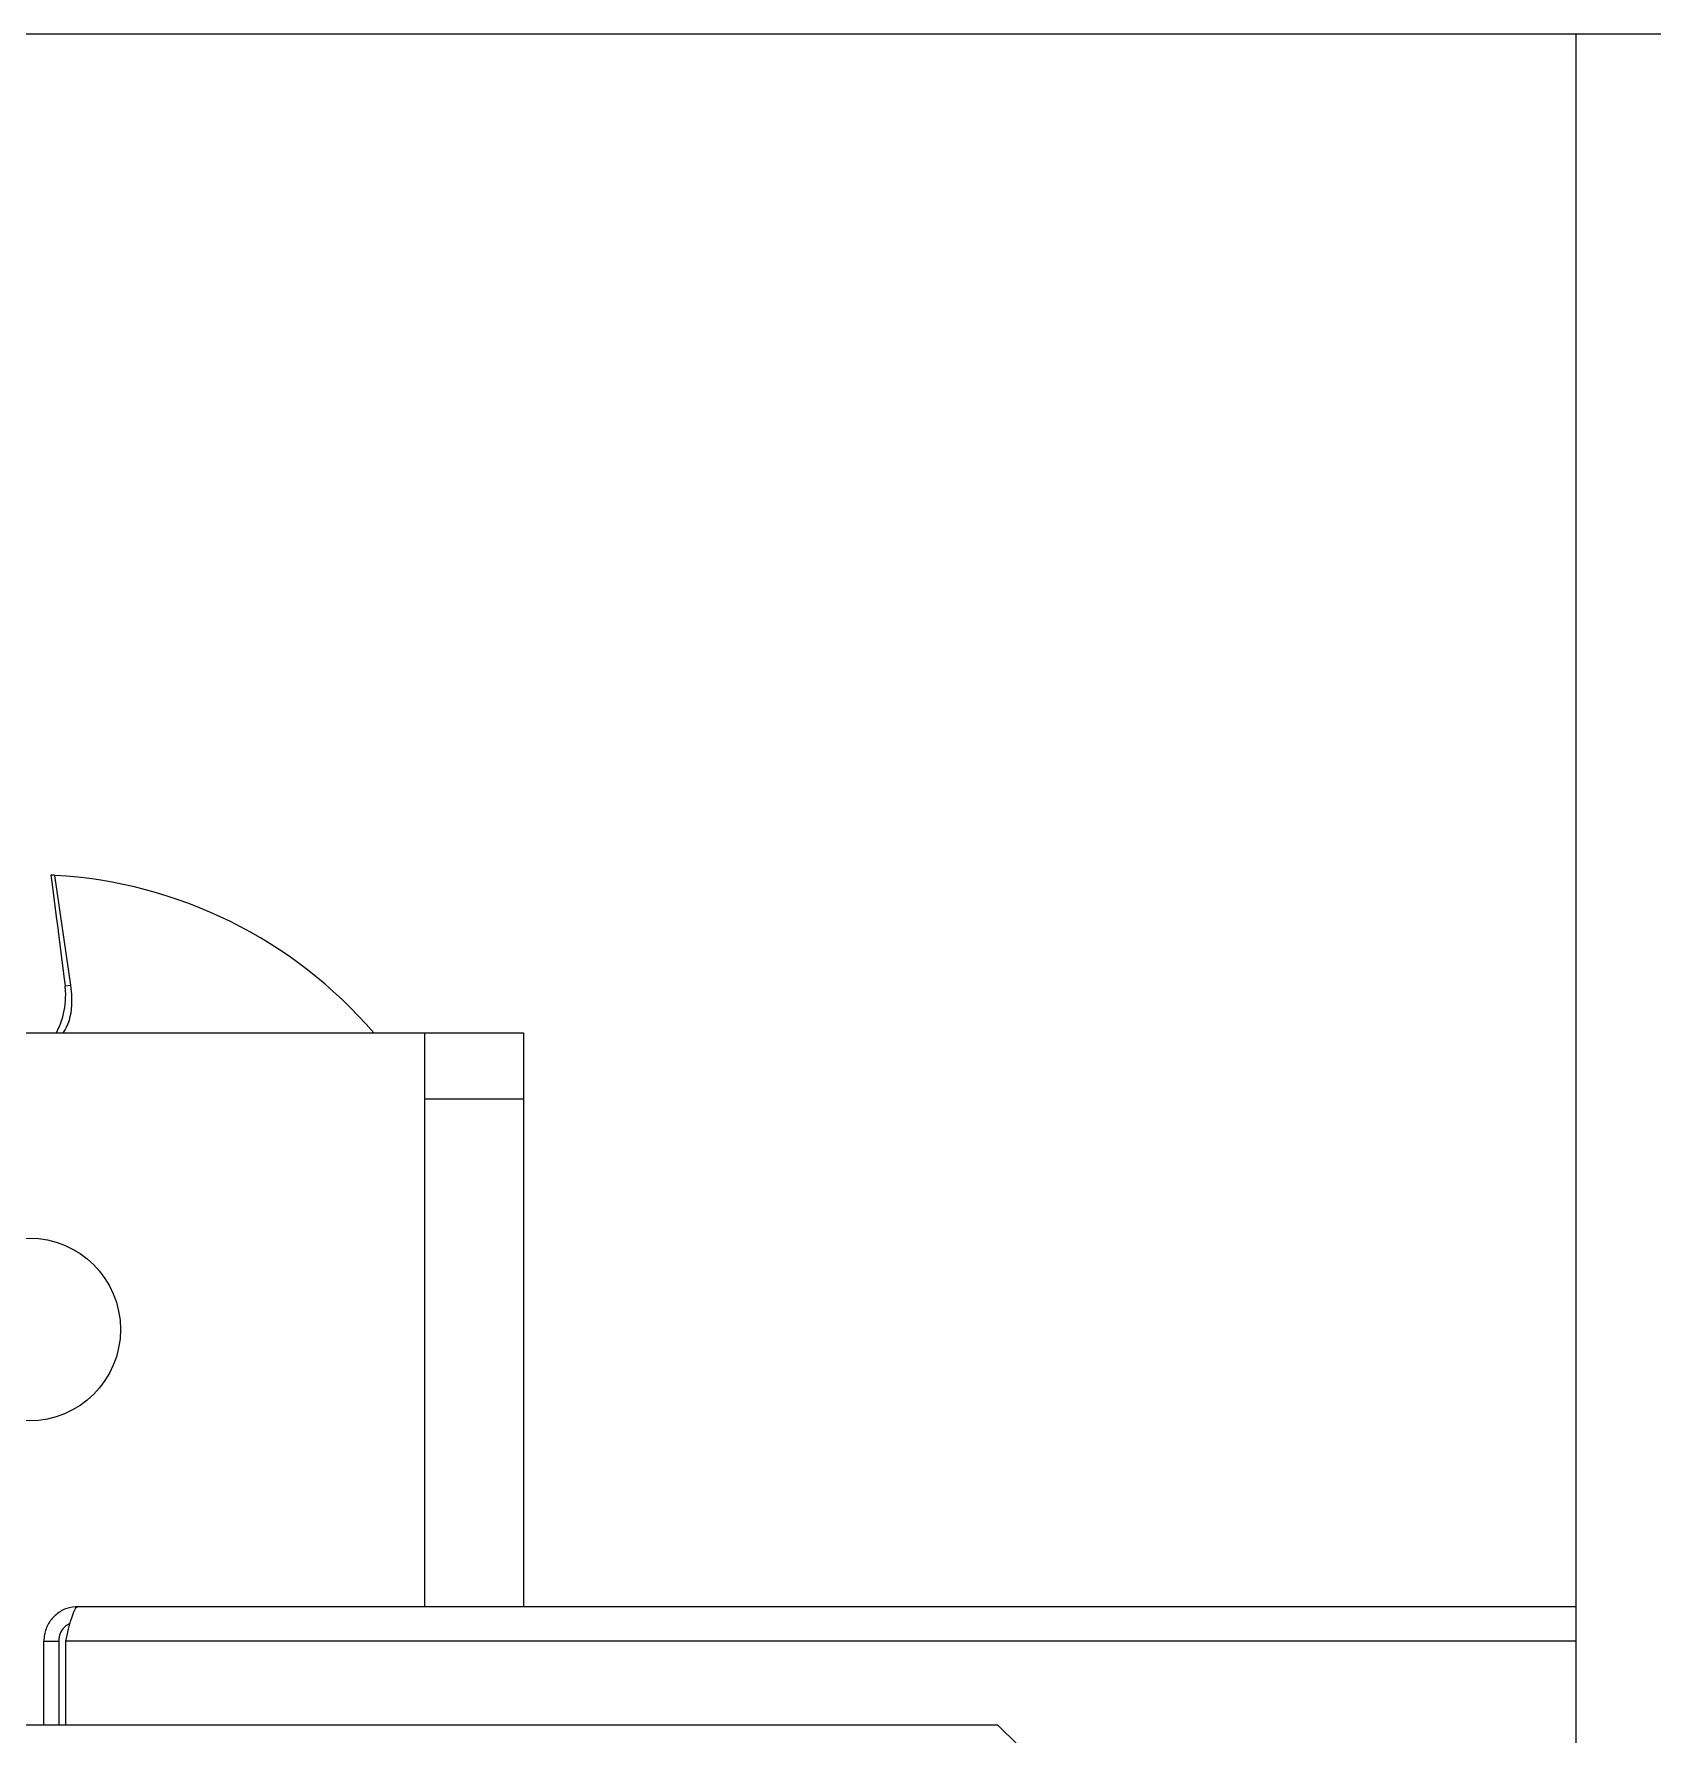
# Model space of a CAD drawing. Header units: millimetres. Extents: x 17243 to 30056, y 9468 to 18529.
# Drawn here: x 23709.8 to 23873.5, y 14849.6 to 15021.6 of the extents above; entities that cross this region are included whole.
import ezdxf

# ---------------------------------------------------------------- set-up
doc = ezdxf.new("R2010")
doc.units = ezdxf.units.MM
doc.layers.get('0').update_dxf_attribs({"lineweight": 18})

msp = doc.modelspace()

# ---------------------------------------------------------------- linework, layer by layer
at = {"color": 7, "linetype": 'Continuous', "lineweight": 25}
for p, q in [((25968.788, 15021.605), (21449.788, 15021.605)), ((23865.788, 14696.605), (23865.788, 15021.605)), ((23711.506, 14936.551), (23711.586, 14935.839)), ((23713.527, 14925.417), (23711.911, 14936.53)), ((23711.586, 14935.839), (23712.061, 14932.102)), ((23712.061, 14932.102), (23712.218, 14930.996)), ((23712.218, 14930.996), (23712.231, 14930.897)), ((23712.231, 14930.897), (23712.355, 14929.788)), ((23712.355, 14929.788), (23712.83, 14926.05)), ((23712.83, 14926.05), (23712.931, 14925.341)), ((23712.931, 14925.341), (23713.527, 14925.417)), ((23669.288, 14920.605), (23749.288, 14920.605)), ((23749.288, 14920.605), (23759.288, 14920.605)), ((23749.288, 14920.605), (23749.288, 14913.921)), ((23759.288, 14920.605), (23759.288, 14913.921)), ((23749.288, 14913.921), (23759.288, 14913.921)), ((23749.288, 14913.921), (23749.288, 14862.605)), ((23759.288, 14913.921), (23759.288, 14862.605)), ((23714.288, 14862.605), (23865.788, 14862.605)), ((23710.788, 14859.105), (23712.288, 14859.105)), ((23710.788, 14850.605), (23710.788, 14859.105)), ((23712.288, 14859.105), (23712.288, 14850.605)), ((23712.995, 14850.605), (23712.995, 14859.105)), ((23807.288, 14850.605), (23611.288, 14850.605)), ((23809.288, 14848.605), (23807.288, 14850.605))]:
    msp.add_line(p, q, dxfattribs=at)
at = {"color": 8, "linetype": 'Continuous', "lineweight": 25}
msp.add_line((23865.788, 14859.105), (23712.995, 14859.105), dxfattribs=at)
at = {"color": 7, "linetype": 'Continuous', "lineweight": 25}
msp.add_circle((23709.288, 14890.605), 9.25, dxfattribs=at)
for centre, radius, start, end in [((23709.288, 14890.605), 46, 86.73163, 87.23642), ((23709.288, 14890.605), 46, 40.70571, 86.73163), ((23705.001, 14924.333), 8, 3.66112, 4.37845)]:
    msp.add_arc(centre, radius, start, end, dxfattribs=at)
for centre, major_axis, start_param, end_param in [((23705.015, 14924.217), (-1.008, 7.932), 4.6769644, 4.7269982), ((23704.986, 14924.449), (-1.01, 7.945), 4.4664701, 4.6352742), ((23705.115, 14924.348), (7.806, 0.992), 5.7229583, 6.0480822), ((23705.015, 14924.219), (-0.997, 7.844), 4.1112541, 4.1723608)]:
    msp.add_ellipse(centre, major_axis=major_axis, ratio=0.9998933, start_param=start_param, end_param=end_param, dxfattribs=at)
for points, knots in [([(23712.754, 14920.605), (23712.869, 14920.797), (23713.51, 14921.865), (23713.695, 14923.581), (23713.565, 14924.999), (23713.527, 14925.417)], [0, 0, 0, 0, 0.6690513, 3.7046475, 4.9728046, 4.9728046, 4.9728046, 4.9728046]), ([(23714.288, 14862.605), (23713.884, 14862.564), (23713.075, 14862.482), (23712.005, 14861.846), (23711.212, 14860.914), (23710.834, 14859.937), (23710.8, 14859.319), (23710.788, 14859.105)], [0, 0, 0, 0, 1.2107469, 2.4216325, 3.6325184, 4.8434035, 5.4894209, 5.4894209, 5.4894209, 5.4894209]), ([(23712.995, 14859.105), (23713.09, 14859.509), (23713.281, 14860.317), (23713.566, 14861.387), (23713.851, 14862.18), (23714.092, 14862.558), (23714.238, 14862.593), (23714.288, 14862.605)], [0, 0, 0, 0, 0.8421125, 1.6843215, 2.5265307, 3.3687392, 3.8180647, 3.8180647, 3.8180647, 3.8180647]), ([(23713.443, 14860.892), (23713.275, 14860.805), (23712.89, 14860.607), (23712.479, 14860.046), (23712.302, 14859.501), (23712.291, 14859.182), (23712.288, 14859.105)], [0, 0, 0, 0, 0.5640154, 1.2925791, 2.0211424, 2.2534815, 2.2534815, 2.2534815, 2.2534815])]:
    msp.add_open_spline(points, degree=3, knots=knots, dxfattribs=at)

doc.saveas('drawing.dxf')
